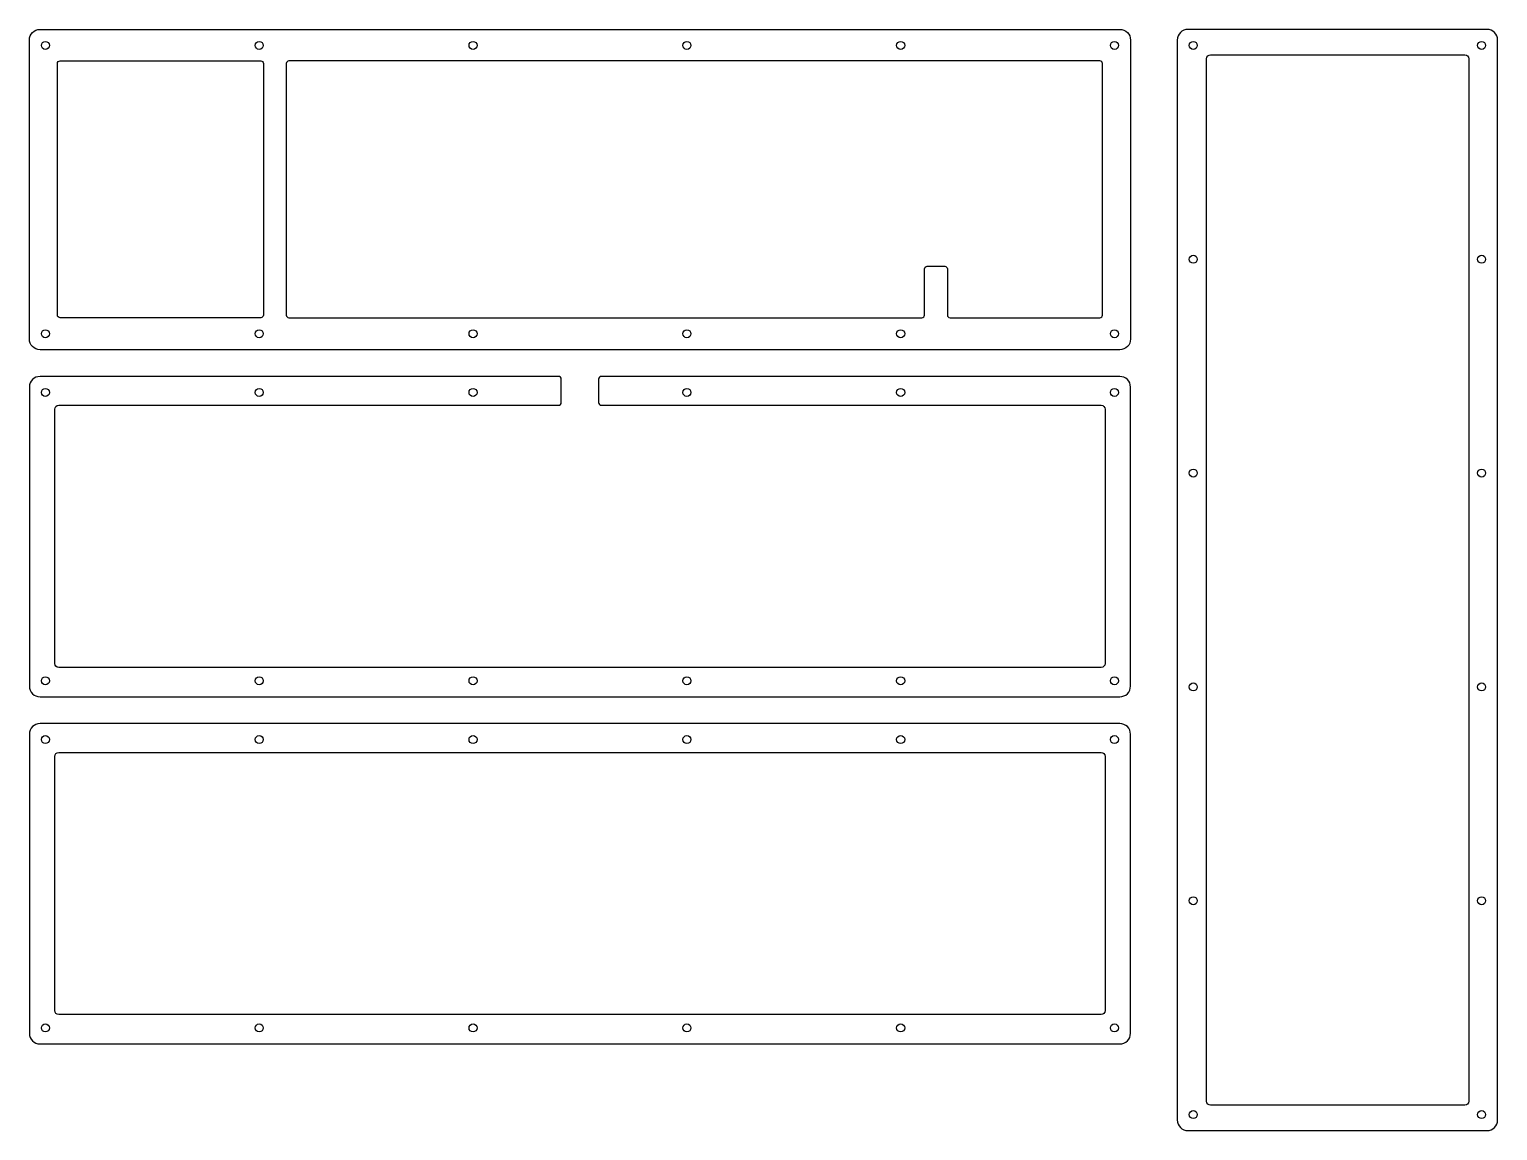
# Model space of a CAD drawing. Header units: millimetres. Extents: x 10 to 990, y 68 to 480.
# Drawn here: x 440 to 990, y 68 to 480 of the extents above; entities that cross this region are included whole.
import ezdxf

# ---------------------------------------------------------------- set-up
doc = ezdxf.new("R2010")
doc.units = ezdxf.units.MM
doc.header["$MEASUREMENT"] = 0

msp = doc.modelspace()

# ---------------------------------------------------------------- linework, layer by layer
for p, q in [((444, 480), (848.48, 480)), ((986, 480), (874, 480)), ((440, 364), (440, 476)), ((852.48, 476), (852.48, 364)), ((870, 476), (870, 71.52)), ((990, 71.52), (990, 476)), ((451.5, 468.2), (526.65, 468.2)), ((840.98, 468.18), (537.23, 468.18)), ((881, 78.52), (881, 469)), ((882.5, 470.5), (977.7, 470.5)), ((979.2, 469), (979.2, 78.52)), ((450.5, 373), (450.5, 467.2)), ((527.65, 467.2), (527.65, 373)), ((536.23, 467.18), (536.23, 373)), ((841.98, 373), (841.98, 467.18)), ((776.3, 391.25), (782.88, 391.25)), ((775.3, 373), (775.3, 390.25)), ((783.88, 390.25), (783.88, 373)), ((526.65, 372), (451.5, 372)), ((537.23, 372), (774.3, 372)), ((784.87, 372), (840.98, 372)), ((848.48, 360), (444, 360)), ((638.24, 350), (444, 350)), ((639.24, 340.2), (639.24, 349)), ((653.24, 349), (653.24, 340.2)), ((848.47, 350), (654.24, 350)), ((440, 346), (440, 234)), ((852.48, 234), (852.48, 346)), ((449.5, 242.5), (449.5, 337.7)), ((451, 339.2), (638.24, 339.2)), ((654.24, 339.2), (841.48, 339.2)), ((842.98, 337.7), (842.98, 242.5)), ((841.48, 241), (451, 241)), ((444, 230), (848.47, 230)), ((440, 216), (440, 104)), ((848.48, 220), (444, 220)), ((852.48, 104), (852.48, 216)), ((451, 209.2), (841.47, 209.2)), ((449.5, 112.5), (449.5, 207.7)), ((842.98, 207.7), (842.98, 112.5)), ((841.47, 111), (451, 111)), ((444, 100), (848.48, 100)), ((977.7, 77.02), (882.5, 77.02)), ((874, 67.52), (986, 67.52))]:
    msp.add_line(p, q)
for points in [[(440, 476), (440, 478.21), (441.79, 480), (444, 480)], [(848.48, 480), (850.68, 480), (852.48, 478.21), (852.48, 476)], [(874, 480), (871.79, 480), (870, 478.21), (870, 476)], [(990, 476), (990, 478.21), (988.21, 480), (986, 480)], [(450.5, 467.2), (450.5, 467.75), (450.95, 468.2), (451.5, 468.2)], [(526.65, 468.2), (527.2, 468.2), (527.65, 467.75), (527.65, 467.2)], [(537.23, 468.18), (536.68, 468.18), (536.23, 467.73), (536.23, 467.18)], [(841.98, 467.18), (841.98, 467.73), (841.53, 468.18), (840.98, 468.18)], [(881, 469), (881, 469.83), (881.67, 470.5), (882.5, 470.5)], [(977.7, 470.5), (978.53, 470.5), (979.2, 469.83), (979.2, 469)], [(775.3, 390.25), (775.3, 390.8), (775.75, 391.25), (776.3, 391.25)], [(782.88, 391.25), (783.43, 391.25), (783.88, 390.8), (783.88, 390.25)], [(451.5, 372), (450.95, 372), (450.5, 372.45), (450.5, 373)], [(527.65, 373), (527.65, 372.45), (527.2, 372), (526.65, 372)], [(536.23, 373), (536.23, 372.45), (536.67, 372), (537.23, 372)], [(774.3, 372), (774.85, 372), (775.3, 372.45), (775.3, 373)], [(783.88, 373), (783.88, 372.45), (784.32, 372), (784.87, 372)], [(840.98, 372), (841.53, 372), (841.98, 372.45), (841.98, 373)], [(444, 360), (441.79, 360), (440, 361.79), (440, 364)], [(852.48, 364), (852.48, 361.79), (850.68, 360), (848.48, 360)], [(444, 350), (441.79, 350), (440, 348.21), (440, 346)], [(639.24, 349), (639.24, 349.55), (638.79, 350), (638.24, 350)], [(654.24, 350), (653.69, 350), (653.24, 349.55), (653.24, 349)], [(852.48, 346), (852.48, 348.21), (850.68, 350), (848.47, 350)], [(449.5, 337.7), (449.5, 338.53), (450.17, 339.2), (451, 339.2)], [(638.24, 339.2), (638.79, 339.2), (639.24, 339.65), (639.24, 340.2)], [(653.24, 340.2), (653.24, 339.65), (653.69, 339.2), (654.24, 339.2)], [(841.48, 339.2), (842.3, 339.2), (842.98, 338.53), (842.98, 337.7)], [(451, 241), (450.17, 241), (449.5, 241.67), (449.5, 242.5)], [(842.98, 242.5), (842.98, 241.67), (842.3, 241), (841.48, 241)], [(440, 234), (440, 231.79), (441.79, 230), (444, 230)], [(848.47, 230), (850.68, 230), (852.48, 231.79), (852.48, 234)], [(444, 220), (441.79, 220), (440, 218.21), (440, 216)], [(852.48, 216), (852.48, 218.21), (850.68, 220), (848.48, 220)], [(449.5, 207.7), (449.5, 208.53), (450.17, 209.2), (451, 209.2)], [(841.47, 209.2), (842.3, 209.2), (842.98, 208.53), (842.98, 207.7)], [(451, 111), (450.17, 111), (449.5, 111.67), (449.5, 112.5)], [(842.98, 112.5), (842.98, 111.67), (842.3, 111), (841.47, 111)], [(440, 104), (440, 101.79), (441.79, 100), (444, 100)], [(848.48, 100), (850.68, 100), (852.48, 101.79), (852.48, 104)], [(882.5, 77.02), (881.67, 77.02), (881, 77.69), (881, 78.52)], [(979.2, 78.52), (979.2, 77.69), (978.53, 77.02), (977.7, 77.02)], [(870, 71.52), (870, 69.31), (871.79, 67.52), (874, 67.52)], [(986, 67.52), (988.21, 67.52), (990, 69.31), (990, 71.52)]]:
    msp.add_open_spline(points, degree=3)
for points in [[(447.5, 474), (447.5, 474.83), (446.83, 475.5), (446, 475.5), (445.17, 475.5), (444.5, 474.83), (444.5, 474), (444.5, 473.17), (445.17, 472.5), (446, 472.5), (446.83, 472.5), (447.5, 473.17), (447.5, 474)], [(527.6, 474), (527.6, 474.83), (526.92, 475.5), (526.1, 475.5), (525.27, 475.5), (524.6, 474.83), (524.6, 474), (524.6, 473.17), (525.27, 472.5), (526.1, 472.5), (526.92, 472.5), (527.6, 473.17), (527.6, 474)], [(607.69, 474), (607.69, 474.83), (607.02, 475.5), (606.19, 475.5), (605.36, 475.5), (604.69, 474.83), (604.69, 474), (604.69, 473.17), (605.36, 472.5), (606.19, 472.5), (607.02, 472.5), (607.69, 473.17), (607.69, 474)], [(687.79, 474), (687.79, 474.83), (687.11, 475.5), (686.29, 475.5), (685.46, 475.5), (684.79, 474.83), (684.79, 474), (684.79, 473.17), (685.46, 472.5), (686.29, 472.5), (687.11, 472.5), (687.79, 473.17), (687.79, 474)], [(767.88, 474), (767.88, 474.83), (767.21, 475.5), (766.38, 475.5), (765.55, 475.5), (764.88, 474.83), (764.88, 474), (764.88, 473.17), (765.55, 472.5), (766.38, 472.5), (767.21, 472.5), (767.88, 473.17), (767.88, 474)], [(847.98, 474), (847.98, 474.83), (847.3, 475.5), (846.48, 475.5), (845.65, 475.5), (844.98, 474.83), (844.98, 474), (844.98, 473.17), (845.65, 472.5), (846.48, 472.5), (847.3, 472.5), (847.98, 473.17), (847.98, 474)], [(876, 472.5), (876.83, 472.5), (877.5, 473.17), (877.5, 474), (877.5, 474.83), (876.83, 475.5), (876, 475.5), (875.17, 475.5), (874.5, 474.83), (874.5, 474), (874.5, 473.17), (875.17, 472.5), (876, 472.5)], [(984, 472.5), (984.83, 472.5), (985.5, 473.17), (985.5, 474), (985.5, 474.83), (984.83, 475.5), (984, 475.5), (983.17, 475.5), (982.5, 474.83), (982.5, 474), (982.5, 473.17), (983.17, 472.5), (984, 472.5)], [(876, 392.4), (876.83, 392.4), (877.5, 393.07), (877.5, 393.9), (877.5, 394.73), (876.83, 395.4), (876, 395.4), (875.17, 395.4), (874.5, 394.73), (874.5, 393.9), (874.5, 393.07), (875.17, 392.4), (876, 392.4)], [(984, 392.4), (984.83, 392.4), (985.5, 393.07), (985.5, 393.9), (985.5, 394.73), (984.83, 395.4), (984, 395.4), (983.17, 395.4), (982.5, 394.73), (982.5, 393.9), (982.5, 393.07), (983.17, 392.4), (984, 392.4)], [(447.5, 366), (447.5, 366.83), (446.83, 367.5), (446, 367.5), (445.17, 367.5), (444.5, 366.83), (444.5, 366), (444.5, 365.17), (445.17, 364.5), (446, 364.5), (446.83, 364.5), (447.5, 365.17), (447.5, 366)], [(527.6, 366), (527.6, 366.83), (526.92, 367.5), (526.1, 367.5), (525.27, 367.5), (524.6, 366.83), (524.6, 366), (524.6, 365.17), (525.27, 364.5), (526.1, 364.5), (526.92, 364.5), (527.6, 365.17), (527.6, 366)], [(607.69, 366), (607.69, 366.83), (607.02, 367.5), (606.19, 367.5), (605.36, 367.5), (604.69, 366.83), (604.69, 366), (604.69, 365.17), (605.36, 364.5), (606.19, 364.5), (607.02, 364.5), (607.69, 365.17), (607.69, 366)], [(687.79, 366), (687.79, 366.83), (687.11, 367.5), (686.29, 367.5), (685.46, 367.5), (684.79, 366.83), (684.79, 366), (684.79, 365.17), (685.46, 364.5), (686.29, 364.5), (687.11, 364.5), (687.79, 365.17), (687.79, 366)], [(767.88, 366), (767.88, 366.83), (767.21, 367.5), (766.38, 367.5), (765.55, 367.5), (764.88, 366.83), (764.88, 366), (764.88, 365.17), (765.55, 364.5), (766.38, 364.5), (767.21, 364.5), (767.88, 365.17), (767.88, 366)], [(847.98, 366), (847.98, 366.83), (847.3, 367.5), (846.48, 367.5), (845.65, 367.5), (844.98, 366.83), (844.98, 366), (844.98, 365.17), (845.65, 364.5), (846.48, 364.5), (847.3, 364.5), (847.98, 365.17), (847.98, 366)], [(447.5, 344), (447.5, 344.83), (446.83, 345.5), (446, 345.5), (445.17, 345.5), (444.5, 344.83), (444.5, 344), (444.5, 343.17), (445.17, 342.5), (446, 342.5), (446.83, 342.5), (447.5, 343.17), (447.5, 344)], [(527.6, 344), (527.6, 344.83), (526.92, 345.5), (526.1, 345.5), (525.27, 345.5), (524.6, 344.83), (524.6, 344), (524.6, 343.17), (525.27, 342.5), (526.1, 342.5), (526.92, 342.5), (527.6, 343.17), (527.6, 344)], [(607.69, 344), (607.69, 344.83), (607.02, 345.5), (606.19, 345.5), (605.36, 345.5), (604.69, 344.83), (604.69, 344), (604.69, 343.17), (605.36, 342.5), (606.19, 342.5), (607.02, 342.5), (607.69, 343.17), (607.69, 344)], [(687.79, 344), (687.79, 344.83), (687.11, 345.5), (686.29, 345.5), (685.46, 345.5), (684.79, 344.83), (684.79, 344), (684.79, 343.17), (685.46, 342.5), (686.29, 342.5), (687.11, 342.5), (687.79, 343.17), (687.79, 344)], [(767.88, 344), (767.88, 344.83), (767.21, 345.5), (766.38, 345.5), (765.55, 345.5), (764.88, 344.83), (764.88, 344), (764.88, 343.17), (765.55, 342.5), (766.38, 342.5), (767.21, 342.5), (767.88, 343.17), (767.88, 344)], [(847.98, 344), (847.98, 344.83), (847.3, 345.5), (846.48, 345.5), (845.65, 345.5), (844.98, 344.83), (844.98, 344), (844.98, 343.17), (845.65, 342.5), (846.48, 342.5), (847.3, 342.5), (847.98, 343.17), (847.98, 344)], [(876, 312.31), (876.83, 312.31), (877.5, 312.98), (877.5, 313.81), (877.5, 314.64), (876.83, 315.31), (876, 315.31), (875.17, 315.31), (874.5, 314.64), (874.5, 313.81), (874.5, 312.98), (875.17, 312.31), (876, 312.31)], [(984, 312.31), (984.83, 312.31), (985.5, 312.98), (985.5, 313.81), (985.5, 314.64), (984.83, 315.31), (984, 315.31), (983.17, 315.31), (982.5, 314.64), (982.5, 313.81), (982.5, 312.98), (983.17, 312.31), (984, 312.31)], [(447.5, 236), (447.5, 236.83), (446.83, 237.5), (446, 237.5), (445.17, 237.5), (444.5, 236.83), (444.5, 236), (444.5, 235.17), (445.17, 234.5), (446, 234.5), (446.83, 234.5), (447.5, 235.17), (447.5, 236)], [(527.6, 236), (527.6, 236.83), (526.92, 237.5), (526.1, 237.5), (525.27, 237.5), (524.6, 236.83), (524.6, 236), (524.6, 235.17), (525.27, 234.5), (526.1, 234.5), (526.92, 234.5), (527.6, 235.17), (527.6, 236)], [(607.69, 236), (607.69, 236.83), (607.02, 237.5), (606.19, 237.5), (605.36, 237.5), (604.69, 236.83), (604.69, 236), (604.69, 235.17), (605.36, 234.5), (606.19, 234.5), (607.02, 234.5), (607.69, 235.17), (607.69, 236)], [(687.79, 236), (687.79, 236.83), (687.11, 237.5), (686.29, 237.5), (685.46, 237.5), (684.79, 236.83), (684.79, 236), (684.79, 235.17), (685.46, 234.5), (686.29, 234.5), (687.11, 234.5), (687.79, 235.17), (687.79, 236)], [(767.88, 236), (767.88, 236.83), (767.21, 237.5), (766.38, 237.5), (765.55, 237.5), (764.88, 236.83), (764.88, 236), (764.88, 235.17), (765.55, 234.5), (766.38, 234.5), (767.21, 234.5), (767.88, 235.17), (767.88, 236)], [(847.98, 236), (847.98, 236.83), (847.3, 237.5), (846.48, 237.5), (845.65, 237.5), (844.98, 236.83), (844.98, 236), (844.98, 235.17), (845.65, 234.5), (846.48, 234.5), (847.3, 234.5), (847.98, 235.17), (847.98, 236)], [(876, 232.21), (876.83, 232.21), (877.5, 232.88), (877.5, 233.71), (877.5, 234.54), (876.83, 235.21), (876, 235.21), (875.17, 235.21), (874.5, 234.54), (874.5, 233.71), (874.5, 232.88), (875.17, 232.21), (876, 232.21)], [(984, 232.21), (984.83, 232.21), (985.5, 232.88), (985.5, 233.71), (985.5, 234.54), (984.83, 235.21), (984, 235.21), (983.17, 235.21), (982.5, 234.54), (982.5, 233.71), (982.5, 232.88), (983.17, 232.21), (984, 232.21)], [(447.5, 214), (447.5, 214.83), (446.83, 215.5), (446, 215.5), (445.17, 215.5), (444.5, 214.83), (444.5, 214), (444.5, 213.17), (445.17, 212.5), (446, 212.5), (446.83, 212.5), (447.5, 213.17), (447.5, 214)], [(527.6, 214), (527.6, 214.83), (526.92, 215.5), (526.1, 215.5), (525.27, 215.5), (524.6, 214.83), (524.6, 214), (524.6, 213.17), (525.27, 212.5), (526.1, 212.5), (526.92, 212.5), (527.6, 213.17), (527.6, 214)], [(607.69, 214), (607.69, 214.83), (607.02, 215.5), (606.19, 215.5), (605.36, 215.5), (604.69, 214.83), (604.69, 214), (604.69, 213.17), (605.36, 212.5), (606.19, 212.5), (607.02, 212.5), (607.69, 213.17), (607.69, 214)], [(687.79, 214), (687.79, 214.83), (687.11, 215.5), (686.29, 215.5), (685.46, 215.5), (684.79, 214.83), (684.79, 214), (684.79, 213.17), (685.46, 212.5), (686.29, 212.5), (687.11, 212.5), (687.79, 213.17), (687.79, 214)], [(767.88, 214), (767.88, 214.83), (767.21, 215.5), (766.38, 215.5), (765.55, 215.5), (764.88, 214.83), (764.88, 214), (764.88, 213.17), (765.55, 212.5), (766.38, 212.5), (767.21, 212.5), (767.88, 213.17), (767.88, 214)], [(847.98, 214), (847.98, 214.83), (847.3, 215.5), (846.48, 215.5), (845.65, 215.5), (844.98, 214.83), (844.98, 214), (844.98, 213.17), (845.65, 212.5), (846.48, 212.5), (847.3, 212.5), (847.98, 213.17), (847.98, 214)], [(876, 152.12), (876.83, 152.12), (877.5, 152.79), (877.5, 153.62), (877.5, 154.45), (876.83, 155.12), (876, 155.12), (875.17, 155.12), (874.5, 154.45), (874.5, 153.62), (874.5, 152.79), (875.17, 152.12), (876, 152.12)], [(984, 152.12), (984.83, 152.12), (985.5, 152.79), (985.5, 153.62), (985.5, 154.45), (984.83, 155.12), (984, 155.12), (983.17, 155.12), (982.5, 154.45), (982.5, 153.62), (982.5, 152.79), (983.17, 152.12), (984, 152.12)], [(447.5, 106), (447.5, 106.83), (446.83, 107.5), (446, 107.5), (445.17, 107.5), (444.5, 106.83), (444.5, 106), (444.5, 105.17), (445.17, 104.5), (446, 104.5), (446.83, 104.5), (447.5, 105.17), (447.5, 106)], [(527.6, 106), (527.6, 106.83), (526.92, 107.5), (526.1, 107.5), (525.27, 107.5), (524.6, 106.83), (524.6, 106), (524.6, 105.17), (525.27, 104.5), (526.1, 104.5), (526.92, 104.5), (527.6, 105.17), (527.6, 106)], [(607.69, 106), (607.69, 106.83), (607.02, 107.5), (606.19, 107.5), (605.36, 107.5), (604.69, 106.83), (604.69, 106), (604.69, 105.17), (605.36, 104.5), (606.19, 104.5), (607.02, 104.5), (607.69, 105.17), (607.69, 106)], [(687.79, 106), (687.79, 106.83), (687.11, 107.5), (686.29, 107.5), (685.46, 107.5), (684.79, 106.83), (684.79, 106), (684.79, 105.17), (685.46, 104.5), (686.29, 104.5), (687.11, 104.5), (687.79, 105.17), (687.79, 106)], [(767.88, 106), (767.88, 106.83), (767.21, 107.5), (766.38, 107.5), (765.55, 107.5), (764.88, 106.83), (764.88, 106), (764.88, 105.17), (765.55, 104.5), (766.38, 104.5), (767.21, 104.5), (767.88, 105.17), (767.88, 106)], [(847.98, 106), (847.98, 106.83), (847.3, 107.5), (846.48, 107.5), (845.65, 107.5), (844.98, 106.83), (844.98, 106), (844.98, 105.17), (845.65, 104.5), (846.48, 104.5), (847.3, 104.5), (847.98, 105.17), (847.98, 106)], [(876, 72.02), (876.83, 72.02), (877.5, 72.69), (877.5, 73.52), (877.5, 74.35), (876.83, 75.02), (876, 75.02), (875.17, 75.02), (874.5, 74.35), (874.5, 73.52), (874.5, 72.69), (875.17, 72.02), (876, 72.02)], [(984, 72.02), (984.83, 72.02), (985.5, 72.69), (985.5, 73.52), (985.5, 74.35), (984.83, 75.02), (984, 75.02), (983.17, 75.02), (982.5, 74.35), (982.5, 73.52), (982.5, 72.69), (983.17, 72.02), (984, 72.02)]]:
    msp.add_open_spline(points, degree=3, knots=[0, 0, 0, 0, 1, 1, 1, 2, 2, 2, 3, 3, 3, 4, 4, 4, 4])

doc.saveas('drawing.dxf')
